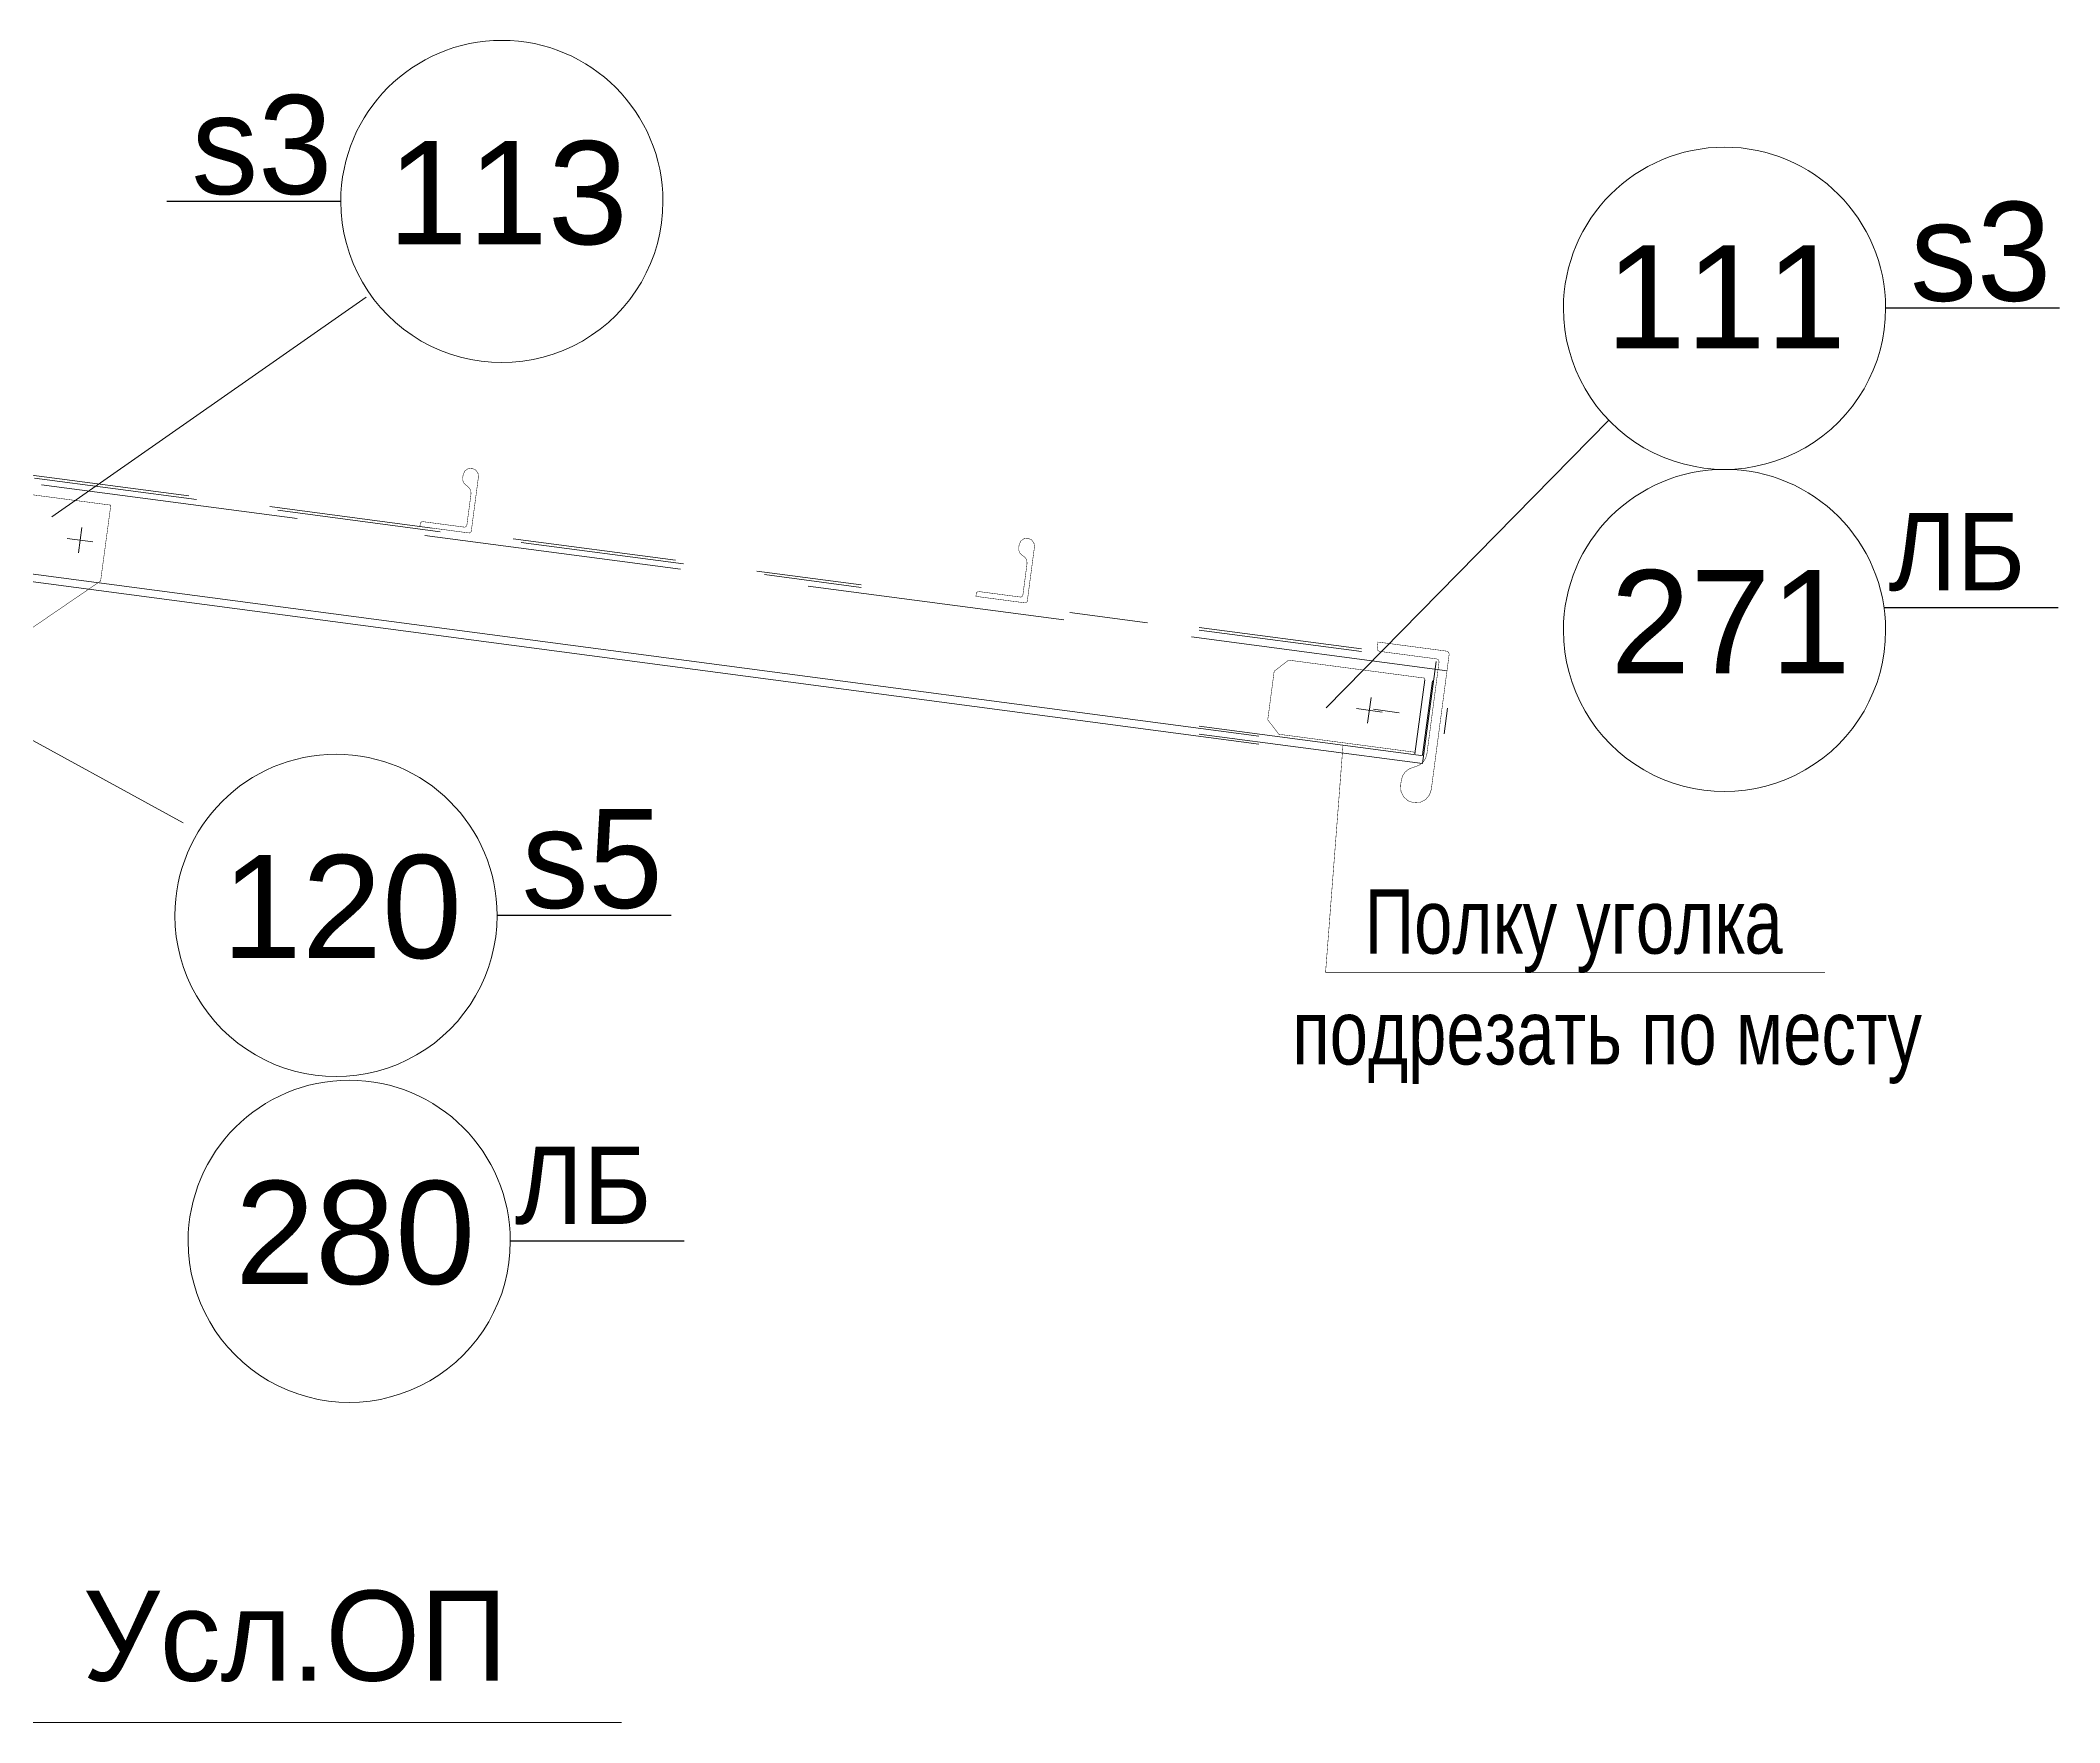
# Model space of a CAD drawing. Header units: millimetres. Extents: x 42007 to 66124, y -556 to 6894.
# Drawn here: x 59403 to 60186, y 4916 to 5569 of the extents above; entities that cross this region are included whole.
import ezdxf
from ezdxf.enums import TextEntityAlignment as Align

# ---------------------------------------------------------------- set-up
doc = ezdxf.new("R2010")
doc.units = ezdxf.units.MM
for name, pattern in [('K5LT32769', [0]), ('K5LT32782', [150, 100, -50]), ('K5LT32783', [75, 50, -25]), ('K5LT32785', [95.25, 63.5, -31.75])]:
    doc.linetypes.add(name, pattern=pattern)
doc.layers.add('pen_7', color=1, linetype='Continuous')
doc.styles.add('style5', font='arial.ttf', dxfattribs={"height": 3})

msp = doc.modelspace()

# ---------------------------------------------------------------- linework, layer by layer
at = {"color": 0}
for p, q in [((59519.063, 5506.548), (59451.573, 5506.548)), ((60185.877, 5465.127), (60118.387, 5465.127)), ((60010.969, 5421.671), (59901.279, 5310.162)), ((60185.259, 5348.891), (60117.77, 5348.891)), ((59647.212, 5229.583), (59579.723, 5229.583)), ((59652.326, 5103.152), (59584.836, 5103.152))]:
    msp.add_line(p, q, dxfattribs=at)
at = {"color": 7, "linetype": 'K5LT32769', "lineweight": 18}
for p, q in [((59406.954, 5384.198), (59528.971, 5469.381)), ((58885.917, 5429.959), (59875.194, 5299.095)), ((58885.917, 5426.933), (59875.194, 5296.069)), ((59412.98, 5375.812), (59422.894, 5374.501)), ((59418.593, 5380.114), (59417.281, 5370.2)), ((59801.859, 5347.127), (59832.017, 5343.137)), ((59339.341, 5330.377), (59457.937, 5265.472)), ((59943.951, 5328.112), (59938.706, 5288.457)), ((59918.735, 5314.076), (59917.375, 5304.169)), ((59913.101, 5309.802), (59923.009, 5308.442)), ((59919.725, 5309.562), (59929.632, 5308.202)), ((59948.455, 5309.99), (59947.095, 5300.083)), ((59852.097, 5302.94), (59939.099, 5291.432)), ((59852.097, 5299.914), (59938.706, 5288.457)), ((58396.593, 4916.418), (59627.935, 4916.418))]:
    msp.add_line(p, q, dxfattribs=at)
at = {"color": 7, "linetype": 'K5LT32782', "lineweight": 18}
for p, q in [((59948.221, 5324.521), (58885.078, 5465.157)), ((59935.714, 5292.285), (59939.575, 5320.978)), ((59938.687, 5291.885), (59942.548, 5320.578))]:
    msp.add_line(p, q, dxfattribs=at)
at = {"color": 7, "linetype": 'K5LT32785', "lineweight": 0}
for p, q in [((58924.999, 5463.112), (59720.993, 5357.823)), ((58928.053, 5461.708), (59720.993, 5356.815)), ((59852.097, 5341.271), (59944.523, 5329.045)), ((59852.097, 5340.263), (59944.392, 5328.054))]:
    msp.add_line(p, q, dxfattribs=at)
at = {"color": 7, "linetype": 'K5LT32769', "const_width": 0.18}
for points in [[(59371.434, 5322.055), (59425.893, 5359.309), (59429.856, 5388.741), (59286.104, 5407.751)], [(59569.666, 5378.447), (59572.472, 5399.663), (59572.271, 5401.202), (59571.326, 5402.435), (59569.892, 5403.03), (59568.352, 5402.828), (59567.119, 5401.884), (59566.524, 5400.45), (59566.374, 5399.314), (59566.432, 5398.214), (59566.883, 5397.21), (59567.666, 5396.436), (59568.299, 5396.008), (59569.081, 5395.234), (59569.532, 5394.229), (59569.591, 5393.13), (59567.945, 5380.692), (59567.272, 5380.176), (59550.617, 5382.38), (59549.944, 5381.863), (59549.76, 5380.476), (59568.992, 5377.931), (59569.666, 5378.447)], [(59785.37, 5351.326), (59788.176, 5372.541), (59787.974, 5374.081), (59787.03, 5375.313), (59785.595, 5375.908), (59784.056, 5375.707), (59782.823, 5374.762), (59782.228, 5373.328), (59782.077, 5372.192), (59782.136, 5371.092), (59782.587, 5370.088), (59783.37, 5369.314), (59784.002, 5368.886), (59784.785, 5368.112), (59785.236, 5367.108), (59785.294, 5366.008), (59783.649, 5353.571), (59782.975, 5353.055), (59766.321, 5355.258), (59765.647, 5354.742), (59765.464, 5353.354), (59784.696, 5350.81), (59785.37, 5351.326)], [(59949.066, 5330.916), (59942.123, 5278.423), (59941.369, 5276.207), (59939.824, 5274.448), (59937.724, 5273.414), (59935.387, 5273.262), (59933.171, 5274.016), (59931.412, 5275.56), (59930.377, 5277.661), (59930.226, 5279.997), (59930.486, 5281.962), (59930.972, 5283.657), (59931.93, 5285.138), (59933.277, 5286.277), (59934.897, 5286.974), (59936.014, 5287.271), (59937.634, 5287.969), (59938.981, 5289.107), (59939.94, 5290.588), (59940.425, 5292.283), (59945.138, 5327.905), (59944.93, 5328.681), (59944.234, 5329.084), (59922.028, 5332.021), (59921.332, 5332.424), (59921.125, 5333.2), (59921.446, 5335.629), (59948.163, 5332.095), (59948.859, 5331.692), (59949.066, 5330.916)], [(59907.869, 5295.563), (59901.113, 5207.51), (60094.8, 5207.51)]]:
    msp.add_lwpolyline(points, dxfattribs=at)
at = {"color": 7, "linetype": 'K5LT32783', "const_width": 0.18}
msp.add_lwpolyline([(59939.639, 5321.622), (59886.787, 5328.613), (59881.174, 5324.312), (59878.683, 5305.476), (59882.984, 5299.864), (59935.842, 5292.871), (59939.639, 5321.622)], dxfattribs=at)
at = {"color": 7, "linetype": 'K5LT32769', "lineweight": 18}
for centre, start, end in [((59581.563, 5506.548), 0, 179.999977), ((60055.887, 5465.127), 0, 179.999977), ((59581.563, 5506.548), 179.999977, 0), ((60055.887, 5465.127), 179.999977, 0), ((60055.887, 5340.127), 0, 179.999977), ((60055.887, 5340.127), 179.999977, 0), ((59517.222, 5229.583), 0, 179.999977), ((59517.222, 5229.583), 179.999977, 0), ((59522.336, 5103.152), 0, 179.999977), ((59522.336, 5103.152), 179.999977, 0)]:
    msp.add_arc(centre, 62.5, start, end, dxfattribs=at)

# ---------------------------------------------------------------- texts
at = {"color": 7, "attachment_point": 1, "style": 'style5'}
for s, insert, char_height in [('{\\H12.8x;\\W0.965;s3}', (59461.128, 5547.834), 3), ('{\\H12.8x;\\W0.965;s3}', (60127.942, 5506.413), 3), ('\\H3.5;\\W0.965;\\Q15;\\Q0;\\H30.00;ЛБ', (60119.501, 5385.639), 3), ('{\\H12.8x;\\W0.965;s5}', (59589.277, 5270.869), 3), ('\\H3.5;\\W0.965;\\Q15;\\Q0;\\W0.765;\\H25.00;Полку уголка ', (59916.248, 5239.755), 3), ('\\H3.5;\\W0.965;\\Q15;\\Q0;\\W0.765;\\H25.00;подрезать по месту', (59888.223, 5196.757), 3), ('\\H3.5;\\W0.965;\\Q15;\\Q0;\\H30.00;ЛБ', (59586.567, 5139.9), 3), ('\\H3.5;\\W0.965;\\Q15;\\Q0;\\H35.00;Усл.ОП', (59418.919, 4967.663), 2.4)]:
    msp.add_mtext(s, dxfattribs=dict(at, insert=insert, char_height=char_height))
at = {"layer": 'pen_7', "color": 2, "linetype": 'Continuous', "style": 'style5'}
for s, p in [('113', (59583.846, 5509.971)), ('111', (60056.378, 5469.525)), ('271', (60058.17, 5343.55)), ('120', (59519.505, 5233.006)), ('280', (59524.619, 5106.575))]:
    msp.add_text(s, height=40, dxfattribs=at).set_placement(p, align=Align.MIDDLE_CENTER)

doc.saveas('drawing.dxf')
